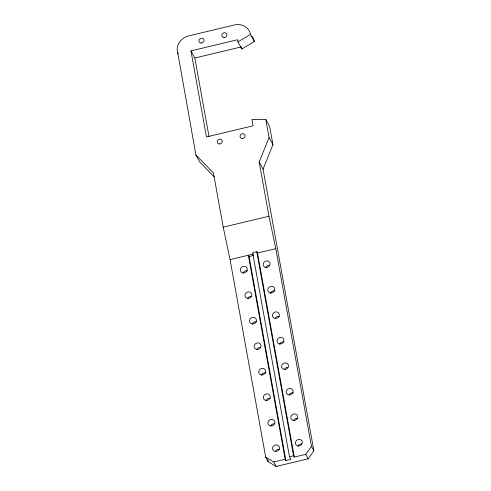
<?xml version="1.0" encoding="UTF-8"?>
<svg xmlns="http://www.w3.org/2000/svg" width="491" height="491" viewBox="0 0 491 491"><rect width="100%" height="100%" fill="white"/><g stroke="black" fill="none" stroke-linecap="round" stroke-linejoin="round"><path stroke-width="0.74" d="M254.356 41.575L250.465 34.438A14.214 12.84 -28.6 0 0 234.44 24.961L188.071 36.058A14.214 12.84 -28.6 0 0 177.122 49.131L195.909 154.99L213.45 172.973L223.227 227.167L230.058 259.598L265.717 457.25L268.147 461.712L276.157 466.45L308.17 458.803L313.878 450.787L311.447 446.325L275.782 248.673L268.958 216.243L259.174 162.048L269.062 137.517L265.803 119.473L251.963 119.43L253.117 125.806L206.472 136.952L190.944 50.874L237.583 39.734L237.969 41.858L241.86 48.996L254.356 41.575A14.214 12.84 -28.6 0 0 251.809 36.138M313.878 450.787L263.066 169.186L272.953 144.655L269.694 126.61L265.803 119.473M285.891 460.595L249.078 256.566L248.348 255.228L285.161 459.257L285.891 460.595L290.918 459.392L289.457 456.716L252.644 252.687L256.762 251.705L293.575 455.734L294.305 457.072L305.74 454.341L311.447 446.325M237.969 41.858L250.465 34.438M190.944 50.874L194.835 58.012L241.474 46.866M223.227 227.167L268.958 216.243M230.058 259.598L253.374 254.025M256.762 251.705L257.493 253.043L275.782 248.673M249.078 256.566L253.387 255.535M289.457 456.716L293.575 455.734M265.717 457.25L273.726 461.988L285.161 459.257M214.15 176.84L199.8 162.128L195.909 154.99M269.062 137.517L272.953 144.655M259.174 162.048L263.066 169.186M177.423 52.519L178.129 53.814M305.74 454.341L308.17 458.803M273.726 461.988L276.157 466.45M241.603 47.578L241.86 48.996M257.493 253.043L294.305 457.072M267.742 459.447L268.147 461.712M194.835 58.012L209.013 136.602M242.965 273.192A3.554 3.21 -28.6 0 1 247.439 270.909M265.827 267.73A3.554 3.21 -28.6 0 1 269.418 265.324M247.562 298.7A3.554 3.21 -28.6 0 1 251.153 296.294M270.431 293.237A3.554 3.21 -28.6 0 1 274.905 290.948M252.165 324.201A3.554 3.21 -28.6 0 1 256.64 321.918M275.457 317.947A3.554 3.21 -28.6 0 1 279.502 316.456M256.768 349.709A3.554 3.21 -28.6 0 1 260.359 347.297M279.631 344.246A3.554 3.21 -28.6 0 1 284.105 341.957M261.372 375.21A3.554 3.21 -28.6 0 1 265.846 372.921M284.657 368.956A3.554 3.21 -28.6 0 1 287.824 367.342M289.26 394.463A3.554 3.21 -28.6 0 1 293.311 392.966M265.969 400.711A3.554 3.21 -28.6 0 1 270.443 398.428M270.995 425.427A3.554 3.21 -28.6 0 1 274.162 423.813M275.598 450.928A3.554 3.21 -28.6 0 1 279.649 449.437M298.037 446.258A3.554 3.21 -28.6 0 1 301.627 443.852M293.863 419.965A3.554 3.21 -28.6 0 1 297.908 418.467M224.111 37.549A2.608 2.357 -28.6 0 0 226.676 33.947A2.608 2.357 -28.6 0 0 222.276 33.904A2.608 2.357 -28.6 0 0 224.111 37.549M201.249 43.012A2.608 2.357 -28.6 0 0 203.808 39.409A2.608 2.357 -28.6 0 0 199.414 39.366A2.608 2.357 -28.6 0 0 201.249 43.012M242.327 138.499A2.608 2.357 -28.6 0 0 244.886 134.902A2.608 2.357 -28.6 0 0 240.492 134.859A2.608 2.357 -28.6 0 0 242.327 138.499M219.459 143.961A2.608 2.357 -28.6 0 0 222.024 140.365A2.608 2.357 -28.6 0 0 217.63 140.322A2.608 2.357 -28.6 0 0 219.459 143.961M243.456 272.91A3.554 3.21 -28.6 0 0 246.955 268A3.554 3.21 -28.6 0 0 240.958 267.945A3.554 3.21 -28.6 0 0 243.456 272.91M266.318 267.448A3.554 3.21 -28.6 0 0 269.817 262.538A3.554 3.21 -28.6 0 0 263.82 262.482A3.554 3.21 -28.6 0 0 266.318 267.448M248.059 298.411A3.554 3.21 -28.6 0 0 251.552 293.508A3.554 3.21 -28.6 0 0 245.555 293.446A3.554 3.21 -28.6 0 0 248.059 298.411M270.922 292.949A3.554 3.21 -28.6 0 0 274.42 288.045A3.554 3.21 -28.6 0 0 268.424 287.984A3.554 3.21 -28.6 0 0 270.922 292.949M252.656 323.919A3.554 3.21 -28.6 0 0 256.155 319.009A3.554 3.21 -28.6 0 0 250.158 318.954A3.554 3.21 -28.6 0 0 252.656 323.919M275.525 318.456A3.554 3.21 -28.6 0 0 279.017 313.546A3.554 3.21 -28.6 0 0 273.021 313.491A3.554 3.21 -28.6 0 0 275.525 318.456M257.259 349.42A3.554 3.21 -28.6 0 0 260.758 344.516A3.554 3.21 -28.6 0 0 254.761 344.455A3.554 3.21 -28.6 0 0 257.259 349.42M280.122 343.958A3.554 3.21 -28.6 0 0 283.62 339.054A3.554 3.21 -28.6 0 0 277.624 338.993A3.554 3.21 -28.6 0 0 280.122 343.958M261.863 374.928A3.554 3.21 -28.6 0 0 265.361 370.018A3.554 3.21 -28.6 0 0 259.365 369.956A3.554 3.21 -28.6 0 0 261.863 374.928M284.725 369.465A3.554 3.21 -28.6 0 0 288.223 364.555A3.554 3.21 -28.6 0 0 282.227 364.494A3.554 3.21 -28.6 0 0 284.725 369.465M289.328 394.967A3.554 3.21 -28.6 0 0 292.826 390.057A3.554 3.21 -28.6 0 0 286.83 390.001A3.554 3.21 -28.6 0 0 289.328 394.967M266.466 400.429A3.554 3.21 -28.6 0 0 269.958 395.519A3.554 3.21 -28.6 0 0 263.962 395.464A3.554 3.21 -28.6 0 0 266.466 400.429M271.063 425.93A3.554 3.21 -28.6 0 0 274.561 421.026A3.554 3.21 -28.6 0 0 268.565 420.965A3.554 3.21 -28.6 0 0 271.063 425.93M275.666 451.438A3.554 3.21 -28.6 0 0 279.164 446.528A3.554 3.21 -28.6 0 0 273.168 446.472A3.554 3.21 -28.6 0 0 275.666 451.438M298.528 445.975A3.554 3.21 -28.6 0 0 302.026 441.065A3.554 3.21 -28.6 0 0 296.03 441.01A3.554 3.21 -28.6 0 0 298.528 445.975M293.931 420.468A3.554 3.21 -28.6 0 0 297.423 415.564A3.554 3.21 -28.6 0 0 291.427 415.503A3.554 3.21 -28.6 0 0 293.931 420.468"/></g></svg>
